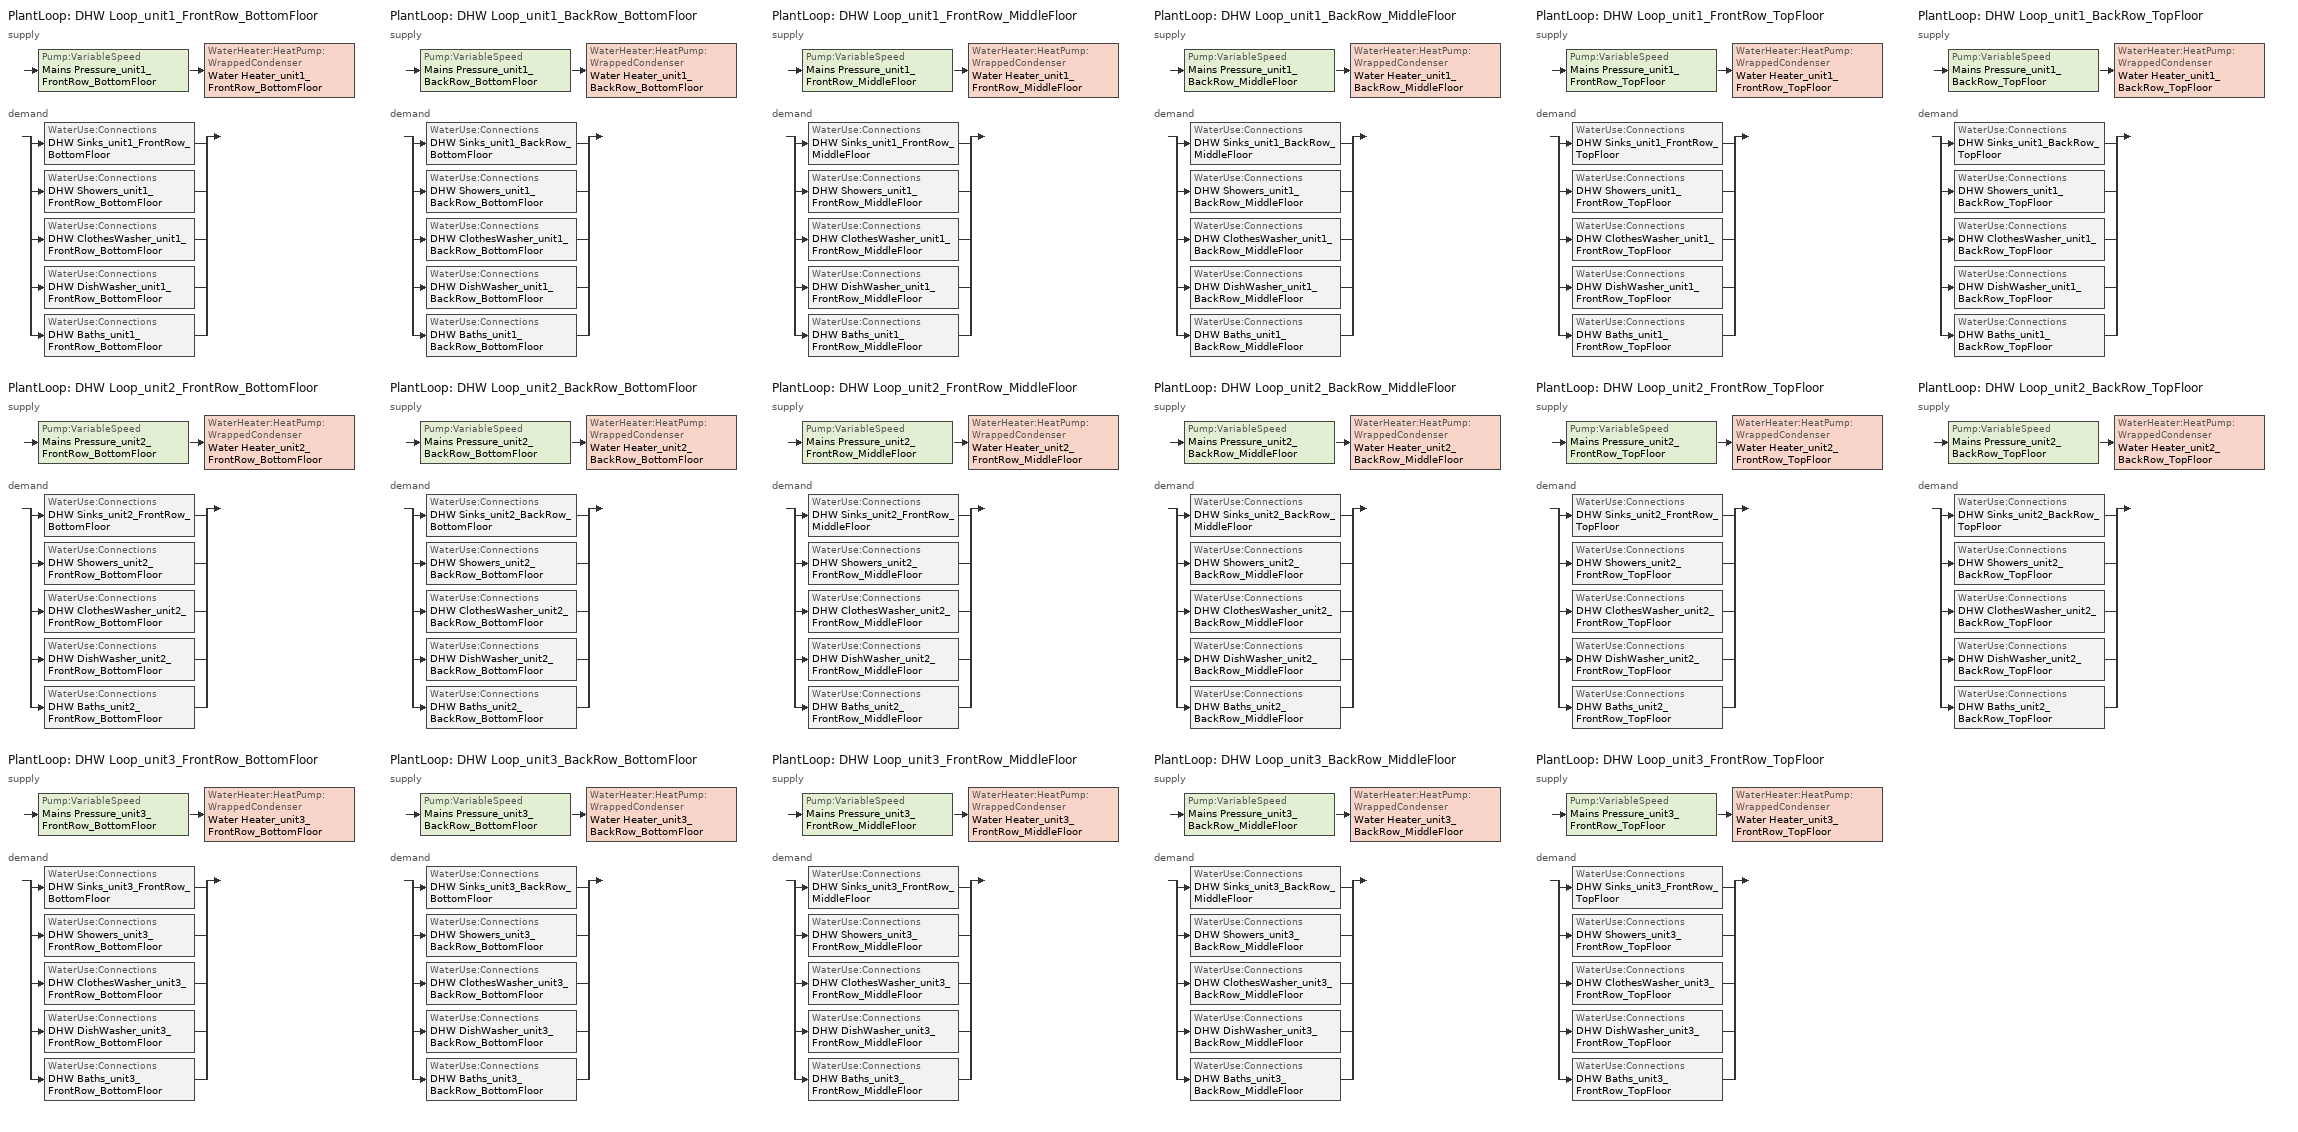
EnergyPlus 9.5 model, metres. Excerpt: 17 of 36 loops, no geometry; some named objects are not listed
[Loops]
PlantLoop 'DHW Loop_unit1_FrontRow_BottomFloor'
 supply: Pump:VariableSpeed 'Mains Pressure_unit1_FrontRow_BottomFloor' > WaterHeater:HeatPump:WrappedCondenser 'Water Heater_unit1_FrontRow_BottomFloor'
 demand: split
  | WaterUse:Connections 'DHW Sinks_unit1_FrontRow_BottomFloor'
  | WaterUse:Connections 'DHW Showers_unit1_FrontRow_BottomFloor'
  | WaterUse:Connections 'DHW ClothesWasher_unit1_FrontRow_BottomFloor'
  | WaterUse:Connections 'DHW DishWasher_unit1_FrontRow_BottomFloor'
  | WaterUse:Connections 'DHW Baths_unit1_FrontRow_BottomFloor'
PlantLoop 'DHW Loop_unit2_FrontRow_BottomFloor'
 supply: Pump:VariableSpeed 'Mains Pressure_unit2_FrontRow_BottomFloor' > WaterHeater:HeatPump:WrappedCondenser 'Water Heater_unit2_FrontRow_BottomFloor'
 demand: split
  | WaterUse:Connections 'DHW Sinks_unit2_FrontRow_BottomFloor'
  | WaterUse:Connections 'DHW Showers_unit2_FrontRow_BottomFloor'
  | WaterUse:Connections 'DHW ClothesWasher_unit2_FrontRow_BottomFloor'
  | WaterUse:Connections 'DHW DishWasher_unit2_FrontRow_BottomFloor'
  | WaterUse:Connections 'DHW Baths_unit2_FrontRow_BottomFloor'
PlantLoop 'DHW Loop_unit3_FrontRow_BottomFloor'
 supply: Pump:VariableSpeed 'Mains Pressure_unit3_FrontRow_BottomFloor' > WaterHeater:HeatPump:WrappedCondenser 'Water Heater_unit3_FrontRow_BottomFloor'
 demand: split
  | WaterUse:Connections 'DHW Sinks_unit3_FrontRow_BottomFloor'
  | WaterUse:Connections 'DHW Showers_unit3_FrontRow_BottomFloor'
  | WaterUse:Connections 'DHW ClothesWasher_unit3_FrontRow_BottomFloor'
  | WaterUse:Connections 'DHW DishWasher_unit3_FrontRow_BottomFloor'
  | WaterUse:Connections 'DHW Baths_unit3_FrontRow_BottomFloor'
PlantLoop 'DHW Loop_unit1_BackRow_BottomFloor'
 supply: Pump:VariableSpeed 'Mains Pressure_unit1_BackRow_BottomFloor' > WaterHeater:HeatPump:WrappedCondenser 'Water Heater_unit1_BackRow_BottomFloor'
 demand: split
  | WaterUse:Connections 'DHW Sinks_unit1_BackRow_BottomFloor'
  | WaterUse:Connections 'DHW Showers_unit1_BackRow_BottomFloor'
  | WaterUse:Connections 'DHW ClothesWasher_unit1_BackRow_BottomFloor'
  | WaterUse:Connections 'DHW DishWasher_unit1_BackRow_BottomFloor'
  | WaterUse:Connections 'DHW Baths_unit1_BackRow_BottomFloor'
PlantLoop 'DHW Loop_unit2_BackRow_BottomFloor'
 supply: Pump:VariableSpeed 'Mains Pressure_unit2_BackRow_BottomFloor' > WaterHeater:HeatPump:WrappedCondenser 'Water Heater_unit2_BackRow_BottomFloor'
 demand: split
  | WaterUse:Connections 'DHW Sinks_unit2_BackRow_BottomFloor'
  | WaterUse:Connections 'DHW Showers_unit2_BackRow_BottomFloor'
  | WaterUse:Connections 'DHW ClothesWasher_unit2_BackRow_BottomFloor'
  | WaterUse:Connections 'DHW DishWasher_unit2_BackRow_BottomFloor'
  | WaterUse:Connections 'DHW Baths_unit2_BackRow_BottomFloor'
PlantLoop 'DHW Loop_unit3_BackRow_BottomFloor'
 supply: Pump:VariableSpeed 'Mains Pressure_unit3_BackRow_BottomFloor' > WaterHeater:HeatPump:WrappedCondenser 'Water Heater_unit3_BackRow_BottomFloor'
 demand: split
  | WaterUse:Connections 'DHW Sinks_unit3_BackRow_BottomFloor'
  | WaterUse:Connections 'DHW Showers_unit3_BackRow_BottomFloor'
  | WaterUse:Connections 'DHW ClothesWasher_unit3_BackRow_BottomFloor'
  | WaterUse:Connections 'DHW DishWasher_unit3_BackRow_BottomFloor'
  | WaterUse:Connections 'DHW Baths_unit3_BackRow_BottomFloor'
PlantLoop 'DHW Loop_unit1_FrontRow_MiddleFloor'
 supply: Pump:VariableSpeed 'Mains Pressure_unit1_FrontRow_MiddleFloor' > WaterHeater:HeatPump:WrappedCondenser 'Water Heater_unit1_FrontRow_MiddleFloor'
 demand: split
  | WaterUse:Connections 'DHW Sinks_unit1_FrontRow_MiddleFloor'
  | WaterUse:Connections 'DHW Showers_unit1_FrontRow_MiddleFloor'
  | WaterUse:Connections 'DHW ClothesWasher_unit1_FrontRow_MiddleFloor'
  | WaterUse:Connections 'DHW DishWasher_unit1_FrontRow_MiddleFloor'
  | WaterUse:Connections 'DHW Baths_unit1_FrontRow_MiddleFloor'
PlantLoop 'DHW Loop_unit2_FrontRow_MiddleFloor'
 supply: Pump:VariableSpeed 'Mains Pressure_unit2_FrontRow_MiddleFloor' > WaterHeater:HeatPump:WrappedCondenser 'Water Heater_unit2_FrontRow_MiddleFloor'
 demand: split
  | WaterUse:Connections 'DHW Sinks_unit2_FrontRow_MiddleFloor'
  | WaterUse:Connections 'DHW Showers_unit2_FrontRow_MiddleFloor'
  | WaterUse:Connections 'DHW ClothesWasher_unit2_FrontRow_MiddleFloor'
  | WaterUse:Connections 'DHW DishWasher_unit2_FrontRow_MiddleFloor'
  | WaterUse:Connections 'DHW Baths_unit2_FrontRow_MiddleFloor'
PlantLoop 'DHW Loop_unit3_FrontRow_MiddleFloor'
 supply: Pump:VariableSpeed 'Mains Pressure_unit3_FrontRow_MiddleFloor' > WaterHeater:HeatPump:WrappedCondenser 'Water Heater_unit3_FrontRow_MiddleFloor'
 demand: split
  | WaterUse:Connections 'DHW Sinks_unit3_FrontRow_MiddleFloor'
  | WaterUse:Connections 'DHW Showers_unit3_FrontRow_MiddleFloor'
  | WaterUse:Connections 'DHW ClothesWasher_unit3_FrontRow_MiddleFloor'
  | WaterUse:Connections 'DHW DishWasher_unit3_FrontRow_MiddleFloor'
  | WaterUse:Connections 'DHW Baths_unit3_FrontRow_MiddleFloor'
PlantLoop 'DHW Loop_unit1_BackRow_MiddleFloor'
 supply: Pump:VariableSpeed 'Mains Pressure_unit1_BackRow_MiddleFloor' > WaterHeater:HeatPump:WrappedCondenser 'Water Heater_unit1_BackRow_MiddleFloor'
 demand: split
  | WaterUse:Connections 'DHW Sinks_unit1_BackRow_MiddleFloor'
  | WaterUse:Connections 'DHW Showers_unit1_BackRow_MiddleFloor'
  | WaterUse:Connections 'DHW ClothesWasher_unit1_BackRow_MiddleFloor'
  | WaterUse:Connections 'DHW DishWasher_unit1_BackRow_MiddleFloor'
  | WaterUse:Connections 'DHW Baths_unit1_BackRow_MiddleFloor'
PlantLoop 'DHW Loop_unit2_BackRow_MiddleFloor'
 supply: Pump:VariableSpeed 'Mains Pressure_unit2_BackRow_MiddleFloor' > WaterHeater:HeatPump:WrappedCondenser 'Water Heater_unit2_BackRow_MiddleFloor'
 demand: split
  | WaterUse:Connections 'DHW Sinks_unit2_BackRow_MiddleFloor'
  | WaterUse:Connections 'DHW Showers_unit2_BackRow_MiddleFloor'
  | WaterUse:Connections 'DHW ClothesWasher_unit2_BackRow_MiddleFloor'
  | WaterUse:Connections 'DHW DishWasher_unit2_BackRow_MiddleFloor'
  | WaterUse:Connections 'DHW Baths_unit2_BackRow_MiddleFloor'
PlantLoop 'DHW Loop_unit3_BackRow_MiddleFloor'
 supply: Pump:VariableSpeed 'Mains Pressure_unit3_BackRow_MiddleFloor' > WaterHeater:HeatPump:WrappedCondenser 'Water Heater_unit3_BackRow_MiddleFloor'
 demand: split
  | WaterUse:Connections 'DHW Sinks_unit3_BackRow_MiddleFloor'
  | WaterUse:Connections 'DHW Showers_unit3_BackRow_MiddleFloor'
  | WaterUse:Connections 'DHW ClothesWasher_unit3_BackRow_MiddleFloor'
  | WaterUse:Connections 'DHW DishWasher_unit3_BackRow_MiddleFloor'
  | WaterUse:Connections 'DHW Baths_unit3_BackRow_MiddleFloor'
PlantLoop 'DHW Loop_unit1_FrontRow_TopFloor'
 supply: Pump:VariableSpeed 'Mains Pressure_unit1_FrontRow_TopFloor' > WaterHeater:HeatPump:WrappedCondenser 'Water Heater_unit1_FrontRow_TopFloor'
 demand: split
  | WaterUse:Connections 'DHW Sinks_unit1_FrontRow_TopFloor'
  | WaterUse:Connections 'DHW Showers_unit1_FrontRow_TopFloor'
  | WaterUse:Connections 'DHW ClothesWasher_unit1_FrontRow_TopFloor'
  | WaterUse:Connections 'DHW DishWasher_unit1_FrontRow_TopFloor'
  | WaterUse:Connections 'DHW Baths_unit1_FrontRow_TopFloor'
PlantLoop 'DHW Loop_unit2_FrontRow_TopFloor'
 supply: Pump:VariableSpeed 'Mains Pressure_unit2_FrontRow_TopFloor' > WaterHeater:HeatPump:WrappedCondenser 'Water Heater_unit2_FrontRow_TopFloor'
 demand: split
  | WaterUse:Connections 'DHW Sinks_unit2_FrontRow_TopFloor'
  | WaterUse:Connections 'DHW Showers_unit2_FrontRow_TopFloor'
  | WaterUse:Connections 'DHW ClothesWasher_unit2_FrontRow_TopFloor'
  | WaterUse:Connections 'DHW DishWasher_unit2_FrontRow_TopFloor'
  | WaterUse:Connections 'DHW Baths_unit2_FrontRow_TopFloor'
PlantLoop 'DHW Loop_unit3_FrontRow_TopFloor'
 supply: Pump:VariableSpeed 'Mains Pressure_unit3_FrontRow_TopFloor' > WaterHeater:HeatPump:WrappedCondenser 'Water Heater_unit3_FrontRow_TopFloor'
 demand: split
  | WaterUse:Connections 'DHW Sinks_unit3_FrontRow_TopFloor'
  | WaterUse:Connections 'DHW Showers_unit3_FrontRow_TopFloor'
  | WaterUse:Connections 'DHW ClothesWasher_unit3_FrontRow_TopFloor'
  | WaterUse:Connections 'DHW DishWasher_unit3_FrontRow_TopFloor'
  | WaterUse:Connections 'DHW Baths_unit3_FrontRow_TopFloor'
PlantLoop 'DHW Loop_unit1_BackRow_TopFloor'
 supply: Pump:VariableSpeed 'Mains Pressure_unit1_BackRow_TopFloor' > WaterHeater:HeatPump:WrappedCondenser 'Water Heater_unit1_BackRow_TopFloor'
 demand: split
  | WaterUse:Connections 'DHW Sinks_unit1_BackRow_TopFloor'
  | WaterUse:Connections 'DHW Showers_unit1_BackRow_TopFloor'
  | WaterUse:Connections 'DHW ClothesWasher_unit1_BackRow_TopFloor'
  | WaterUse:Connections 'DHW DishWasher_unit1_BackRow_TopFloor'
  | WaterUse:Connections 'DHW Baths_unit1_BackRow_TopFloor'
PlantLoop 'DHW Loop_unit2_BackRow_TopFloor'
 supply: Pump:VariableSpeed 'Mains Pressure_unit2_BackRow_TopFloor' > WaterHeater:HeatPump:WrappedCondenser 'Water Heater_unit2_BackRow_TopFloor'
 demand: split
  | WaterUse:Connections 'DHW Sinks_unit2_BackRow_TopFloor'
  | WaterUse:Connections 'DHW Showers_unit2_BackRow_TopFloor'
  | WaterUse:Connections 'DHW ClothesWasher_unit2_BackRow_TopFloor'
  | WaterUse:Connections 'DHW DishWasher_unit2_BackRow_TopFloor'
  | WaterUse:Connections 'DHW Baths_unit2_BackRow_TopFloor'
[Sizing:Plant] Loop Type=Heating; Design Loop Exit Temperature {C}=48.8889; Loop Design Temperature Difference {deltaC}=5.55556
DHW Loop_unit1_FrontRow_BottomFloor; DHW Loop_unit2_FrontRow_BottomFloor; DHW Loop_unit3_FrontRow_BottomFloor; DHW Loop_unit1_BackRow_BottomFloor; DHW Loop_unit2_BackRow_BottomFloor; DHW Loop_unit3_BackRow_BottomFloor; DHW Loop_unit1_FrontRow_MiddleFloor; DHW Loop_unit2_FrontRow_MiddleFloor; DHW Loop_unit3_FrontRow_MiddleFloor; DHW Loop_unit1_BackRow_MiddleFloor; DHW Loop_unit2_BackRow_MiddleFloor; DHW Loop_unit3_BackRow_MiddleFloor; DHW Loop_unit1_FrontRow_TopFloor; DHW Loop_unit2_FrontRow_TopFloor; DHW Loop_unit3_FrontRow_TopFloor; DHW Loop_unit1_BackRow_TopFloor; DHW Loop_unit2_BackRow_TopFloor
[Fan:OnOff] Availability Schedule=always_avail; Fan Total Efficiency=0.7; Pressure Rise {Pa}=100; Maximum Flow Rate {m3/s}=autosize; Motor Efficiency=0.9; Motor In Airstream Fraction=1
Heat Pump Water Heater Fan_unit1_FrontRow_BottomFloor; Heat Pump Water Heater Fan_unit2_FrontRow_BottomFloor; Heat Pump Water Heater Fan_unit3_FrontRow_BottomFloor; Heat Pump Water Heater Fan_unit1_BackRow_BottomFloor; Heat Pump Water Heater Fan_unit2_BackRow_BottomFloor; Heat Pump Water Heater Fan_unit3_BackRow_BottomFloor; Heat Pump Water Heater Fan_unit1_FrontRow_MiddleFloor; Heat Pump Water Heater Fan_unit2_FrontRow_MiddleFloor; Heat Pump Water Heater Fan_unit3_FrontRow_MiddleFloor; Heat Pump Water Heater Fan_unit1_BackRow_MiddleFloor; Heat Pump Water Heater Fan_unit2_BackRow_MiddleFloor; Heat Pump Water Heater Fan_unit3_BackRow_MiddleFloor; Heat Pump Water Heater Fan_unit1_FrontRow_TopFloor; Heat Pump Water Heater Fan_unit2_FrontRow_TopFloor; Heat Pump Water Heater Fan_unit3_FrontRow_TopFloor; Heat Pump Water Heater Fan_unit1_BackRow_TopFloor; Heat Pump Water Heater Fan_unit2_BackRow_TopFloor
[Coil:WaterHeating:AirToWaterHeatPump:Wrapped] Rated Heating Capacity {W}=1500; Rated COP {W/W}=3; Rated Sensible Heat Ratio=0.981; Rated Evaporator Inlet Air Dry-Bulb Temperature {C}=19.7; Rated Evaporator Inlet Air Wet-Bulb Temperature {C}=13.5; Rated Condenser Water Temperature {C}=48.89; Rated Evaporator Air Flow Rate {m3/s}=0.189; Evaporator Fan Power Included in Rated COP=yes; Maximum Ambient Temperature for Crankcase Heater Operation {C}=10; Evaporator Air Temperature Type for Curve Objects=WetBulbTemperature; Heating Capacity Function of Temperature Curve=HPWH-Htg-Cap-fT; Heating COP Function of Temperature Curve=HPWH-Htg-COP-fT; Part Load Fraction Correlation Curve=HPWH-COP-fPLR
Heat Pump Water Heater Evaporator_unit1_FrontRow_BottomFloor; Heat Pump Water Heater Evaporator_unit2_FrontRow_BottomFloor; Heat Pump Water Heater Evaporator_unit3_FrontRow_BottomFloor; Heat Pump Water Heater Evaporator_unit1_BackRow_BottomFloor; Heat Pump Water Heater Evaporator_unit2_BackRow_BottomFloor; Heat Pump Water Heater Evaporator_unit3_BackRow_BottomFloor; Heat Pump Water Heater Evaporator_unit1_FrontRow_MiddleFloor; Heat Pump Water Heater Evaporator_unit2_FrontRow_MiddleFloor; Heat Pump Water Heater Evaporator_unit3_FrontRow_MiddleFloor; Heat Pump Water Heater Evaporator_unit1_BackRow_MiddleFloor; Heat Pump Water Heater Evaporator_unit2_BackRow_MiddleFloor; Heat Pump Water Heater Evaporator_unit3_BackRow_MiddleFloor; Heat Pump Water Heater Evaporator_unit1_FrontRow_TopFloor; Heat Pump Water Heater Evaporator_unit2_FrontRow_TopFloor; Heat Pump Water Heater Evaporator_unit3_FrontRow_TopFloor; Heat Pump Water Heater Evaporator_unit1_BackRow_TopFloor; Heat Pump Water Heater Evaporator_unit2_BackRow_TopFloor
[Pump:VariableSpeed] Design Maximum Flow Rate {m3/s}=autosize; Design Pump Head {Pa}=1; Design Power Consumption {W}=0; Motor Efficiency=1; Fraction of Motor Inefficiencies to Fluid Stream=0; Coefficient 1 of the Part Load Performance Curve=0; Coefficient 2 of the Part Load Performance Curve=1; Coefficient 3 of the Part Load Performance Curve=0; Coefficient 4 of the Part Load Performance Curve=0; Design Minimum Flow Rate {m3/s}=0; Pump Control Type=Intermittent
Mains Pressure_unit1_FrontRow_BottomFloor; Mains Pressure_unit2_FrontRow_BottomFloor; Mains Pressure_unit3_FrontRow_BottomFloor; Mains Pressure_unit1_BackRow_BottomFloor; Mains Pressure_unit2_BackRow_BottomFloor; Mains Pressure_unit3_BackRow_BottomFloor; Mains Pressure_unit1_FrontRow_MiddleFloor; Mains Pressure_unit2_FrontRow_MiddleFloor; Mains Pressure_unit3_FrontRow_MiddleFloor; Mains Pressure_unit1_BackRow_MiddleFloor; Mains Pressure_unit2_BackRow_MiddleFloor; Mains Pressure_unit3_BackRow_MiddleFloor; Mains Pressure_unit1_FrontRow_TopFloor; Mains Pressure_unit2_FrontRow_TopFloor; Mains Pressure_unit3_FrontRow_TopFloor; Mains Pressure_unit1_BackRow_TopFloor; Mains Pressure_unit2_BackRow_TopFloor
[WaterHeater:Stratified] Tank Volume {m3}=0.196841; Tank Height {m}=1.594; Tank Shape=VerticalCylinder; Maximum Temperature Limit {C}=51; Heater Priority Control=MasterSlave; Heater 1 Setpoint Temperature Schedule=dhw_setpt_hpwh; Heater 1 Deadband Temperature Difference {deltaC}=2; Heater 1 Capacity {W}=autosize; Heater 1 Height {m}=1.129; Heater 2 Setpoint Temperature Schedule=dhw_setpt_hpwh; Heater 2 Deadband Temperature Difference {deltaC}=2; Heater 2 Capacity {W}=0; Heater 2 Height {m}=0.266; Heater Fuel Type=electricity; Heater Thermal Efficiency=1; Off Cycle Parasitic Fuel Consumption Rate {W}=8.3; Off Cycle Parasitic Fuel Type=Electricity; Off Cycle Parasitic Heat Fraction to Tank=0; Off Cycle Parasitic Height {m}=1; On Cycle Parasitic Fuel Consumption Rate {W}=8.3; On Cycle Parasitic Fuel Type=Electricity; On Cycle Parasitic Heat Fraction to Tank=0; On Cycle Parasitic Height {m}=1; Ambient Temperature Indicator=Zone; Uniform Skin Loss Coefficient per Unit Area to Ambient Temperature {W/m2-K}=0.730336; Skin Loss Fraction to Zone=1; Off Cycle Flue Loss Fraction to Zone=1; Use Side Effectiveness=1; Use Side Inlet Height {m}=0; Use Side Outlet Height {m}=autocalculate; Source Side Effectiveness=1; Source Side Inlet Height {m}=0.7; Source Side Outlet Height {m}=0; Inlet Mode=Fixed; Use Side Design Flow Rate {m3/s}=autosize; Source Side Design Flow Rate {m3/s}=autosize; Indirect Water Heating Recovery Time {hr}=1.5; Number of Nodes=1
Name | Ambient Temperature Zone
Water Heater_Tank_unit1_FrontRow_BottomFloor | living_unit1_FrontRow_BottomFloor
Water Heater_Tank_unit2_FrontRow_BottomFloor | living_unit2_FrontRow_BottomFloor
Water Heater_Tank_unit3_FrontRow_BottomFloor | living_unit3_FrontRow_BottomFloor
Water Heater_Tank_unit1_BackRow_BottomFloor | living_unit1_BackRow_BottomFloor
Water Heater_Tank_unit2_BackRow_BottomFloor | living_unit2_BackRow_BottomFloor
Water Heater_Tank_unit3_BackRow_BottomFloor | living_unit3_BackRow_BottomFloor
Water Heater_Tank_unit1_FrontRow_MiddleFloor | living_unit1_FrontRow_MiddleFloor
Water Heater_Tank_unit2_FrontRow_MiddleFloor | living_unit2_FrontRow_MiddleFloor
Water Heater_Tank_unit3_FrontRow_MiddleFloor | living_unit3_FrontRow_MiddleFloor
Water Heater_Tank_unit1_BackRow_MiddleFloor | living_unit1_BackRow_MiddleFloor
Water Heater_Tank_unit2_BackRow_MiddleFloor | living_unit2_BackRow_MiddleFloor
Water Heater_Tank_unit3_BackRow_MiddleFloor | living_unit3_BackRow_MiddleFloor
Water Heater_Tank_unit1_FrontRow_TopFloor | living_unit1_FrontRow_TopFloor
Water Heater_Tank_unit2_FrontRow_TopFloor | living_unit2_FrontRow_TopFloor
Water Heater_Tank_unit3_FrontRow_TopFloor | living_unit3_FrontRow_TopFloor
Water Heater_Tank_unit1_BackRow_TopFloor | living_unit1_BackRow_TopFloor
Water Heater_Tank_unit2_BackRow_TopFloor | living_unit2_BackRow_TopFloor
[WaterHeater:Sizing] Design Mode=ResidentialHUD-FHAMinimum; Number of Bedrooms=2; Number of Bathrooms=2
Water Heater_Tank_unit1_FrontRow_BottomFloor; Water Heater_Tank_unit2_FrontRow_BottomFloor; Water Heater_Tank_unit3_FrontRow_BottomFloor; Water Heater_Tank_unit1_BackRow_BottomFloor; Water Heater_Tank_unit2_BackRow_BottomFloor; Water Heater_Tank_unit3_BackRow_BottomFloor; Water Heater_Tank_unit1_FrontRow_MiddleFloor; Water Heater_Tank_unit2_FrontRow_MiddleFloor; Water Heater_Tank_unit3_FrontRow_MiddleFloor; Water Heater_Tank_unit1_BackRow_MiddleFloor; Water Heater_Tank_unit2_BackRow_MiddleFloor; Water Heater_Tank_unit3_BackRow_MiddleFloor; Water Heater_Tank_unit1_FrontRow_TopFloor; Water Heater_Tank_unit2_FrontRow_TopFloor; Water Heater_Tank_unit3_FrontRow_TopFloor; Water Heater_Tank_unit1_BackRow_TopFloor; Water Heater_Tank_unit2_BackRow_TopFloor
[WaterHeater:HeatPump:WrappedCondenser] Availability Schedule=always_avail; Compressor Setpoint Temperature Schedule=Compressor Setpoint; Dead Band Temperature Difference {deltaC}=5; Condenser Bottom Location {m}=0.0664167; Condenser Top Location {m}=0.863417; Evaporator Air Flow Rate {m3/s}=autocalculate; Inlet Air Configuration=ZoneAirOnly; Minimum Inlet Air Temperature for Compressor Operation {C}=10; Maximum Inlet Air Temperature for Compressor Operation {C}=48.89; Compressor Location=Zone; Fan Placement=DrawThrough; On Cycle Parasitic Electric Load {W}=0; Off Cycle Parasitic Electric Load {W}=0; Tank Element Control Logic=MutuallyExclusive; Control Sensor 1 Height In Stratified Tank {m}=1.262; Control Sensor 1 Weight=0.75; Control Sensor 2 Height In Stratified Tank {m}=0.464
Name | Inlet Air Zone | Tank | DX Coil | Fan
Water Heater_unit1_FrontRow_BottomFloor | living_unit1_FrontRow_BottomFloor | Water Heater_Tank_unit1_FrontRow_BottomFloor | Heat Pump Water Heater Evaporator_unit1_FrontRow_BottomFloor | Heat Pump Water Heater Fan_unit1_FrontRow_BottomFloor
Water Heater_unit2_FrontRow_BottomFloor | living_unit2_FrontRow_BottomFloor | Water Heater_Tank_unit2_FrontRow_BottomFloor | Heat Pump Water Heater Evaporator_unit2_FrontRow_BottomFloor | Heat Pump Water Heater Fan_unit2_FrontRow_BottomFloor
Water Heater_unit3_FrontRow_BottomFloor | living_unit3_FrontRow_BottomFloor | Water Heater_Tank_unit3_FrontRow_BottomFloor | Heat Pump Water Heater Evaporator_unit3_FrontRow_BottomFloor | Heat Pump Water Heater Fan_unit3_FrontRow_BottomFloor
Water Heater_unit1_BackRow_BottomFloor | living_unit1_BackRow_BottomFloor | Water Heater_Tank_unit1_BackRow_BottomFloor | Heat Pump Water Heater Evaporator_unit1_BackRow_BottomFloor | Heat Pump Water Heater Fan_unit1_BackRow_BottomFloor
Water Heater_unit2_BackRow_BottomFloor | living_unit2_BackRow_BottomFloor | Water Heater_Tank_unit2_BackRow_BottomFloor | Heat Pump Water Heater Evaporator_unit2_BackRow_BottomFloor | Heat Pump Water Heater Fan_unit2_BackRow_BottomFloor
Water Heater_unit3_BackRow_BottomFloor | living_unit3_BackRow_BottomFloor | Water Heater_Tank_unit3_BackRow_BottomFloor | Heat Pump Water Heater Evaporator_unit3_BackRow_BottomFloor | Heat Pump Water Heater Fan_unit3_BackRow_BottomFloor
Water Heater_unit1_FrontRow_MiddleFloor | living_unit1_FrontRow_MiddleFloor | Water Heater_Tank_unit1_FrontRow_MiddleFloor | Heat Pump Water Heater Evaporator_unit1_FrontRow_MiddleFloor | Heat Pump Water Heater Fan_unit1_FrontRow_MiddleFloor
Water Heater_unit2_FrontRow_MiddleFloor | living_unit2_FrontRow_MiddleFloor | Water Heater_Tank_unit2_FrontRow_MiddleFloor | Heat Pump Water Heater Evaporator_unit2_FrontRow_MiddleFloor | Heat Pump Water Heater Fan_unit2_FrontRow_MiddleFloor
Water Heater_unit3_FrontRow_MiddleFloor | living_unit3_FrontRow_MiddleFloor | Water Heater_Tank_unit3_FrontRow_MiddleFloor | Heat Pump Water Heater Evaporator_unit3_FrontRow_MiddleFloor | Heat Pump Water Heater Fan_unit3_FrontRow_MiddleFloor
Water Heater_unit1_BackRow_MiddleFloor | living_unit1_BackRow_MiddleFloor | Water Heater_Tank_unit1_BackRow_MiddleFloor | Heat Pump Water Heater Evaporator_unit1_BackRow_MiddleFloor | Heat Pump Water Heater Fan_unit1_BackRow_MiddleFloor
Water Heater_unit2_BackRow_MiddleFloor | living_unit2_BackRow_MiddleFloor | Water Heater_Tank_unit2_BackRow_MiddleFloor | Heat Pump Water Heater Evaporator_unit2_BackRow_MiddleFloor | Heat Pump Water Heater Fan_unit2_BackRow_MiddleFloor
Water Heater_unit3_BackRow_MiddleFloor | living_unit3_BackRow_MiddleFloor | Water Heater_Tank_unit3_BackRow_MiddleFloor | Heat Pump Water Heater Evaporator_unit3_BackRow_MiddleFloor | Heat Pump Water Heater Fan_unit3_BackRow_MiddleFloor
Water Heater_unit1_FrontRow_TopFloor | living_unit1_FrontRow_TopFloor | Water Heater_Tank_unit1_FrontRow_TopFloor | Heat Pump Water Heater Evaporator_unit1_FrontRow_TopFloor | Heat Pump Water Heater Fan_unit1_FrontRow_TopFloor
Water Heater_unit2_FrontRow_TopFloor | living_unit2_FrontRow_TopFloor | Water Heater_Tank_unit2_FrontRow_TopFloor | Heat Pump Water Heater Evaporator_unit2_FrontRow_TopFloor | Heat Pump Water Heater Fan_unit2_FrontRow_TopFloor
Water Heater_unit3_FrontRow_TopFloor | living_unit3_FrontRow_TopFloor | Water Heater_Tank_unit3_FrontRow_TopFloor | Heat Pump Water Heater Evaporator_unit3_FrontRow_TopFloor | Heat Pump Water Heater Fan_unit3_FrontRow_TopFloor
Water Heater_unit1_BackRow_TopFloor | living_unit1_BackRow_TopFloor | Water Heater_Tank_unit1_BackRow_TopFloor | Heat Pump Water Heater Evaporator_unit1_BackRow_TopFloor | Heat Pump Water Heater Fan_unit1_BackRow_TopFloor
Water Heater_unit2_BackRow_TopFloor | living_unit2_BackRow_TopFloor | Water Heater_Tank_unit2_BackRow_TopFloor | Heat Pump Water Heater Evaporator_unit2_BackRow_TopFloor | Heat Pump Water Heater Fan_unit2_BackRow_TopFloor
[PlantLoop] Fluid Type=Water; Maximum Loop Temperature {C}=100; Minimum Loop Temperature {C}=0; Maximum Loop Flow Rate {m3/s}=autosize; Minimum Loop Flow Rate {m3/s}=0; Plant Loop Volume {m3}=autocalculate; Load Distribution Scheme=Optimal
Name | Plant Equipment Operation Scheme
DHW Loop_unit1_FrontRow_BottomFloor | DHW Loop Operation_unit1_FrontRow_BottomFloor
DHW Loop_unit2_FrontRow_BottomFloor | DHW Loop Operation_unit2_FrontRow_BottomFloor
DHW Loop_unit3_FrontRow_BottomFloor | DHW Loop Operation_unit3_FrontRow_BottomFloor
DHW Loop_unit1_BackRow_BottomFloor | DHW Loop Operation_unit1_BackRow_BottomFloor
DHW Loop_unit2_BackRow_BottomFloor | DHW Loop Operation_unit2_BackRow_BottomFloor
DHW Loop_unit3_BackRow_BottomFloor | DHW Loop Operation_unit3_BackRow_BottomFloor
DHW Loop_unit1_FrontRow_MiddleFloor | DHW Loop Operation_unit1_FrontRow_MiddleFloor
DHW Loop_unit2_FrontRow_MiddleFloor | DHW Loop Operation_unit2_FrontRow_MiddleFloor
DHW Loop_unit3_FrontRow_MiddleFloor | DHW Loop Operation_unit3_FrontRow_MiddleFloor
DHW Loop_unit1_BackRow_MiddleFloor | DHW Loop Operation_unit1_BackRow_MiddleFloor
DHW Loop_unit2_BackRow_MiddleFloor | DHW Loop Operation_unit2_BackRow_MiddleFloor
DHW Loop_unit3_BackRow_MiddleFloor | DHW Loop Operation_unit3_BackRow_MiddleFloor
DHW Loop_unit1_FrontRow_TopFloor | DHW Loop Operation_unit1_FrontRow_TopFloor
DHW Loop_unit2_FrontRow_TopFloor | DHW Loop Operation_unit2_FrontRow_TopFloor
DHW Loop_unit3_FrontRow_TopFloor | DHW Loop Operation_unit3_FrontRow_TopFloor
DHW Loop_unit1_BackRow_TopFloor | DHW Loop Operation_unit1_BackRow_TopFloor
DHW Loop_unit2_BackRow_TopFloor | DHW Loop Operation_unit2_BackRow_TopFloor
[PlantEquipmentList]
DHW Plant Equipment_unit1_FrontRow_BottomFloor: Water Heater_unit1_FrontRow_BottomFloor
DHW Plant Equipment_unit2_FrontRow_BottomFloor: Water Heater_unit2_FrontRow_BottomFloor
DHW Plant Equipment_unit3_FrontRow_BottomFloor: Water Heater_unit3_FrontRow_BottomFloor
DHW Plant Equipment_unit1_BackRow_BottomFloor: Water Heater_unit1_BackRow_BottomFloor
DHW Plant Equipment_unit2_BackRow_BottomFloor: Water Heater_unit2_BackRow_BottomFloor
DHW Plant Equipment_unit3_BackRow_BottomFloor: Water Heater_unit3_BackRow_BottomFloor
DHW Plant Equipment_unit1_FrontRow_MiddleFloor: Water Heater_unit1_FrontRow_MiddleFloor
DHW Plant Equipment_unit2_FrontRow_MiddleFloor: Water Heater_unit2_FrontRow_MiddleFloor
DHW Plant Equipment_unit3_FrontRow_MiddleFloor: Water Heater_unit3_FrontRow_MiddleFloor
DHW Plant Equipment_unit1_BackRow_MiddleFloor: Water Heater_unit1_BackRow_MiddleFloor
DHW Plant Equipment_unit2_BackRow_MiddleFloor: Water Heater_unit2_BackRow_MiddleFloor
DHW Plant Equipment_unit3_BackRow_MiddleFloor: Water Heater_unit3_BackRow_MiddleFloor
DHW Plant Equipment_unit1_FrontRow_TopFloor: Water Heater_unit1_FrontRow_TopFloor
DHW Plant Equipment_unit2_FrontRow_TopFloor: Water Heater_unit2_FrontRow_TopFloor
DHW Plant Equipment_unit3_FrontRow_TopFloor: Water Heater_unit3_FrontRow_TopFloor
DHW Plant Equipment_unit1_BackRow_TopFloor: Water Heater_unit1_BackRow_TopFloor
DHW Plant Equipment_unit2_BackRow_TopFloor: Water Heater_unit2_BackRow_TopFloor
[PlantEquipmentOperation:HeatingLoad] Load Range 1 Lower Limit {W}=0; Load Range 1 Upper Limit {W}=1e+15
Name | Range 1 Equipment List
DHW Control Scheme_unit1_FrontRow_BottomFloor | DHW Plant Equipment_unit1_FrontRow_BottomFloor
DHW Control Scheme_unit2_FrontRow_BottomFloor | DHW Plant Equipment_unit2_FrontRow_BottomFloor
DHW Control Scheme_unit3_FrontRow_BottomFloor | DHW Plant Equipment_unit3_FrontRow_BottomFloor
DHW Control Scheme_unit1_BackRow_BottomFloor | DHW Plant Equipment_unit1_BackRow_BottomFloor
DHW Control Scheme_unit2_BackRow_BottomFloor | DHW Plant Equipment_unit2_BackRow_BottomFloor
DHW Control Scheme_unit3_BackRow_BottomFloor | DHW Plant Equipment_unit3_BackRow_BottomFloor
DHW Control Scheme_unit1_FrontRow_MiddleFloor | DHW Plant Equipment_unit1_FrontRow_MiddleFloor
DHW Control Scheme_unit2_FrontRow_MiddleFloor | DHW Plant Equipment_unit2_FrontRow_MiddleFloor
DHW Control Scheme_unit3_FrontRow_MiddleFloor | DHW Plant Equipment_unit3_FrontRow_MiddleFloor
DHW Control Scheme_unit1_BackRow_MiddleFloor | DHW Plant Equipment_unit1_BackRow_MiddleFloor
DHW Control Scheme_unit2_BackRow_MiddleFloor | DHW Plant Equipment_unit2_BackRow_MiddleFloor
DHW Control Scheme_unit3_BackRow_MiddleFloor | DHW Plant Equipment_unit3_BackRow_MiddleFloor
DHW Control Scheme_unit1_FrontRow_TopFloor | DHW Plant Equipment_unit1_FrontRow_TopFloor
DHW Control Scheme_unit2_FrontRow_TopFloor | DHW Plant Equipment_unit2_FrontRow_TopFloor
DHW Control Scheme_unit3_FrontRow_TopFloor | DHW Plant Equipment_unit3_FrontRow_TopFloor
DHW Control Scheme_unit1_BackRow_TopFloor | DHW Plant Equipment_unit1_BackRow_TopFloor
DHW Control Scheme_unit2_BackRow_TopFloor | DHW Plant Equipment_unit2_BackRow_TopFloor
[PlantEquipmentOperationSchemes] Control Scheme 1 Schedule=always_avail
Name | Control Scheme 1
DHW Loop Operation_unit1_FrontRow_BottomFloor | DHW Control Scheme_unit1_FrontRow_BottomFloor
DHW Loop Operation_unit2_FrontRow_BottomFloor | DHW Control Scheme_unit2_FrontRow_BottomFloor
DHW Loop Operation_unit3_FrontRow_BottomFloor | DHW Control Scheme_unit3_FrontRow_BottomFloor
DHW Loop Operation_unit1_BackRow_BottomFloor | DHW Control Scheme_unit1_BackRow_BottomFloor
DHW Loop Operation_unit2_BackRow_BottomFloor | DHW Control Scheme_unit2_BackRow_BottomFloor
DHW Loop Operation_unit3_BackRow_BottomFloor | DHW Control Scheme_unit3_BackRow_BottomFloor
DHW Loop Operation_unit1_FrontRow_MiddleFloor | DHW Control Scheme_unit1_FrontRow_MiddleFloor
DHW Loop Operation_unit2_FrontRow_MiddleFloor | DHW Control Scheme_unit2_FrontRow_MiddleFloor
DHW Loop Operation_unit3_FrontRow_MiddleFloor | DHW Control Scheme_unit3_FrontRow_MiddleFloor
DHW Loop Operation_unit1_BackRow_MiddleFloor | DHW Control Scheme_unit1_BackRow_MiddleFloor
DHW Loop Operation_unit2_BackRow_MiddleFloor | DHW Control Scheme_unit2_BackRow_MiddleFloor
DHW Loop Operation_unit3_BackRow_MiddleFloor | DHW Control Scheme_unit3_BackRow_MiddleFloor
DHW Loop Operation_unit1_FrontRow_TopFloor | DHW Control Scheme_unit1_FrontRow_TopFloor
DHW Loop Operation_unit2_FrontRow_TopFloor | DHW Control Scheme_unit2_FrontRow_TopFloor
DHW Loop Operation_unit3_FrontRow_TopFloor | DHW Control Scheme_unit3_FrontRow_TopFloor
DHW Loop Operation_unit1_BackRow_TopFloor | DHW Control Scheme_unit1_BackRow_TopFloor
DHW Loop Operation_unit2_BackRow_TopFloor | DHW Control Scheme_unit2_BackRow_TopFloor
[SetpointManager:Scheduled] Control Variable=Temperature; Schedule=DHWSupplySetpoint
Name | Setpoint Node or NodeList
DHW Loop Setpoint Manager_unit1_FrontRow_BottomFloor | DHW Supply Outlet Node_unit1_FrontRow_BottomFloor
DHW Loop Setpoint Manager_unit2_FrontRow_BottomFloor | DHW Supply Outlet Node_unit2_FrontRow_BottomFloor
DHW Loop Setpoint Manager_unit3_FrontRow_BottomFloor | DHW Supply Outlet Node_unit3_FrontRow_BottomFloor
DHW Loop Setpoint Manager_unit1_BackRow_BottomFloor | DHW Supply Outlet Node_unit1_BackRow_BottomFloor
DHW Loop Setpoint Manager_unit2_BackRow_BottomFloor | DHW Supply Outlet Node_unit2_BackRow_BottomFloor
DHW Loop Setpoint Manager_unit3_BackRow_BottomFloor | DHW Supply Outlet Node_unit3_BackRow_BottomFloor
DHW Loop Setpoint Manager_unit1_FrontRow_MiddleFloor | DHW Supply Outlet Node_unit1_FrontRow_MiddleFloor
DHW Loop Setpoint Manager_unit2_FrontRow_MiddleFloor | DHW Supply Outlet Node_unit2_FrontRow_MiddleFloor
DHW Loop Setpoint Manager_unit3_FrontRow_MiddleFloor | DHW Supply Outlet Node_unit3_FrontRow_MiddleFloor
DHW Loop Setpoint Manager_unit1_BackRow_MiddleFloor | DHW Supply Outlet Node_unit1_BackRow_MiddleFloor
DHW Loop Setpoint Manager_unit2_BackRow_MiddleFloor | DHW Supply Outlet Node_unit2_BackRow_MiddleFloor
DHW Loop Setpoint Manager_unit3_BackRow_MiddleFloor | DHW Supply Outlet Node_unit3_BackRow_MiddleFloor
DHW Loop Setpoint Manager_unit1_FrontRow_TopFloor | DHW Supply Outlet Node_unit1_FrontRow_TopFloor
DHW Loop Setpoint Manager_unit2_FrontRow_TopFloor | DHW Supply Outlet Node_unit2_FrontRow_TopFloor
DHW Loop Setpoint Manager_unit3_FrontRow_TopFloor | DHW Supply Outlet Node_unit3_FrontRow_TopFloor
DHW Loop Setpoint Manager_unit1_BackRow_TopFloor | DHW Supply Outlet Node_unit1_BackRow_TopFloor
DHW Loop Setpoint Manager_unit2_BackRow_TopFloor | DHW Supply Outlet Node_unit2_BackRow_TopFloor
[WaterUse:Equipment]
Name | Peak Flow Rate {m3/s} | Flow Rate Fraction Schedule | Target Temperature Schedule
Clothes Washer_unit1_FrontRow_BottomFloor; Clothes Washer_unit2_FrontRow_BottomFloor; Clothes Washer_unit3_FrontRow_BottomFloor; Clothes Washer_unit1_BackRow_BottomFloor; Clothes Washer_unit2_BackRow_BottomFloor; Clothes Washer_unit3_BackRow_BottomFloor; Clothes Washer_unit1_FrontRow_MiddleFloor; Clothes Washer_unit2_FrontRow_MiddleFloor; Clothes Washer_unit3_FrontRow_MiddleFloor; Clothes Washer_unit1_BackRow_MiddleFloor; Clothes Washer_unit2_BackRow_MiddleFloor; Clothes Washer_unit3_BackRow_MiddleFloor; Clothes Washer_unit1_FrontRow_TopFloor; Clothes Washer_unit2_FrontRow_TopFloor; Clothes Washer_unit3_FrontRow_TopFloor; Clothes Washer_unit1_BackRow_TopFloor; Clothes Washer_unit2_BackRow_TopFloor | 1.08128e-06 | ClothesWasher | CWWaterTempSchedule
Dishwasher_unit1_FrontRow_BottomFloor; Dishwasher_unit2_FrontRow_BottomFloor; Dishwasher_unit3_FrontRow_BottomFloor; Dishwasher_unit1_BackRow_BottomFloor; Dishwasher_unit2_BackRow_BottomFloor; Dishwasher_unit3_BackRow_BottomFloor; Dishwasher_unit1_FrontRow_MiddleFloor; Dishwasher_unit2_FrontRow_MiddleFloor; Dishwasher_unit3_FrontRow_MiddleFloor; Dishwasher_unit1_BackRow_MiddleFloor; Dishwasher_unit2_BackRow_MiddleFloor; Dishwasher_unit3_BackRow_MiddleFloor; Dishwasher_unit1_FrontRow_TopFloor; Dishwasher_unit2_FrontRow_TopFloor; Dishwasher_unit3_FrontRow_TopFloor; Dishwasher_unit1_BackRow_TopFloor; Dishwasher_unit2_BackRow_TopFloor | 4.24457e-07 | Dishwasher | DWWaterTempSchedule
Sinks_unit1_FrontRow_BottomFloor; Sinks_unit2_FrontRow_BottomFloor; Sinks_unit3_FrontRow_BottomFloor; Sinks_unit1_BackRow_BottomFloor; Sinks_unit2_BackRow_BottomFloor; Sinks_unit3_BackRow_BottomFloor; Sinks_unit1_FrontRow_MiddleFloor; Sinks_unit2_FrontRow_MiddleFloor; Sinks_unit3_FrontRow_MiddleFloor; Sinks_unit1_BackRow_MiddleFloor; Sinks_unit2_BackRow_MiddleFloor; Sinks_unit3_BackRow_MiddleFloor; Sinks_unit1_FrontRow_TopFloor; Sinks_unit2_FrontRow_TopFloor; Sinks_unit3_FrontRow_TopFloor; Sinks_unit1_BackRow_TopFloor; Sinks_unit2_BackRow_TopFloor | 7.1934e-05 | BA_sink_sch | SSBWaterTempSchedule
Showers_unit1_FrontRow_BottomFloor; Showers_unit2_FrontRow_BottomFloor; Showers_unit3_FrontRow_BottomFloor; Showers_unit1_BackRow_BottomFloor; Showers_unit2_BackRow_BottomFloor; Showers_unit3_BackRow_BottomFloor; Showers_unit1_FrontRow_MiddleFloor; Showers_unit2_FrontRow_MiddleFloor; Showers_unit3_FrontRow_MiddleFloor; Showers_unit1_BackRow_MiddleFloor; Showers_unit2_BackRow_MiddleFloor; Showers_unit3_BackRow_MiddleFloor; Showers_unit1_FrontRow_TopFloor; Showers_unit2_FrontRow_TopFloor; Showers_unit3_FrontRow_TopFloor; Showers_unit1_BackRow_TopFloor; Showers_unit2_BackRow_TopFloor | 0.000141975 | BA_shower_sch | SSBWaterTempSchedule
Baths_unit1_FrontRow_BottomFloor; Baths_unit2_FrontRow_BottomFloor; Baths_unit3_FrontRow_BottomFloor; Baths_unit1_BackRow_BottomFloor; Baths_unit2_BackRow_BottomFloor; Baths_unit3_BackRow_BottomFloor; Baths_unit1_FrontRow_MiddleFloor; Baths_unit2_FrontRow_MiddleFloor; Baths_unit3_FrontRow_MiddleFloor; Baths_unit1_BackRow_MiddleFloor; Baths_unit2_BackRow_MiddleFloor; Baths_unit3_BackRow_MiddleFloor; Baths_unit1_FrontRow_TopFloor; Baths_unit2_FrontRow_TopFloor; Baths_unit3_FrontRow_TopFloor; Baths_unit1_BackRow_TopFloor; Baths_unit2_BackRow_TopFloor | 0.00027764 | BA_bath_sch | SSBWaterTempSchedule
[WaterUse:Connections] Drain Water Heat Exchanger Type=None
Name | Water Use Equipment 1
DHW Sinks_unit1_FrontRow_BottomFloor | Sinks_unit1_FrontRow_BottomFloor
DHW Showers_unit1_FrontRow_BottomFloor | Showers_unit1_FrontRow_BottomFloor
DHW ClothesWasher_unit1_FrontRow_BottomFloor | Clothes Washer_unit1_FrontRow_BottomFloor
DHW DishWasher_unit1_FrontRow_BottomFloor | Dishwasher_unit1_FrontRow_BottomFloor
DHW Baths_unit1_FrontRow_BottomFloor | Baths_unit1_FrontRow_BottomFloor
DHW Sinks_unit2_FrontRow_BottomFloor | Sinks_unit2_FrontRow_BottomFloor
DHW Showers_unit2_FrontRow_BottomFloor | Showers_unit2_FrontRow_BottomFloor
DHW ClothesWasher_unit2_FrontRow_BottomFloor | Clothes Washer_unit2_FrontRow_BottomFloor
DHW DishWasher_unit2_FrontRow_BottomFloor | Dishwasher_unit2_FrontRow_BottomFloor
DHW Baths_unit2_FrontRow_BottomFloor | Baths_unit2_FrontRow_BottomFloor
DHW Sinks_unit3_FrontRow_BottomFloor | Sinks_unit3_FrontRow_BottomFloor
DHW Showers_unit3_FrontRow_BottomFloor | Showers_unit3_FrontRow_BottomFloor
DHW ClothesWasher_unit3_FrontRow_BottomFloor | Clothes Washer_unit3_FrontRow_BottomFloor
DHW DishWasher_unit3_FrontRow_BottomFloor | Dishwasher_unit3_FrontRow_BottomFloor
DHW Baths_unit3_FrontRow_BottomFloor | Baths_unit3_FrontRow_BottomFloor
DHW Sinks_unit1_BackRow_BottomFloor | Sinks_unit1_BackRow_BottomFloor
DHW Showers_unit1_BackRow_BottomFloor | Showers_unit1_BackRow_BottomFloor
DHW ClothesWasher_unit1_BackRow_BottomFloor | Clothes Washer_unit1_BackRow_BottomFloor
DHW DishWasher_unit1_BackRow_BottomFloor | Dishwasher_unit1_BackRow_BottomFloor
DHW Baths_unit1_BackRow_BottomFloor | Baths_unit1_BackRow_BottomFloor
DHW Sinks_unit2_BackRow_BottomFloor | Sinks_unit2_BackRow_BottomFloor
DHW Showers_unit2_BackRow_BottomFloor | Showers_unit2_BackRow_BottomFloor
DHW ClothesWasher_unit2_BackRow_BottomFloor | Clothes Washer_unit2_BackRow_BottomFloor
DHW DishWasher_unit2_BackRow_BottomFloor | Dishwasher_unit2_BackRow_BottomFloor
DHW Baths_unit2_BackRow_BottomFloor | Baths_unit2_BackRow_BottomFloor
DHW Sinks_unit3_BackRow_BottomFloor | Sinks_unit3_BackRow_BottomFloor
DHW Showers_unit3_BackRow_BottomFloor | Showers_unit3_BackRow_BottomFloor
DHW ClothesWasher_unit3_BackRow_BottomFloor | Clothes Washer_unit3_BackRow_BottomFloor
DHW DishWasher_unit3_BackRow_BottomFloor | Dishwasher_unit3_BackRow_BottomFloor
DHW Baths_unit3_BackRow_BottomFloor | Baths_unit3_BackRow_BottomFloor
DHW Sinks_unit1_FrontRow_MiddleFloor | Sinks_unit1_FrontRow_MiddleFloor
DHW Showers_unit1_FrontRow_MiddleFloor | Showers_unit1_FrontRow_MiddleFloor
DHW ClothesWasher_unit1_FrontRow_MiddleFloor | Clothes Washer_unit1_FrontRow_MiddleFloor
DHW DishWasher_unit1_FrontRow_MiddleFloor | Dishwasher_unit1_FrontRow_MiddleFloor
DHW Baths_unit1_FrontRow_MiddleFloor | Baths_unit1_FrontRow_MiddleFloor
DHW Sinks_unit2_FrontRow_MiddleFloor | Sinks_unit2_FrontRow_MiddleFloor
DHW Showers_unit2_FrontRow_MiddleFloor | Showers_unit2_FrontRow_MiddleFloor
DHW ClothesWasher_unit2_FrontRow_MiddleFloor | Clothes Washer_unit2_FrontRow_MiddleFloor
DHW DishWasher_unit2_FrontRow_MiddleFloor | Dishwasher_unit2_FrontRow_MiddleFloor
DHW Baths_unit2_FrontRow_MiddleFloor | Baths_unit2_FrontRow_MiddleFloor
DHW Sinks_unit3_FrontRow_MiddleFloor | Sinks_unit3_FrontRow_MiddleFloor
DHW Showers_unit3_FrontRow_MiddleFloor | Showers_unit3_FrontRow_MiddleFloor
DHW ClothesWasher_unit3_FrontRow_MiddleFloor | Clothes Washer_unit3_FrontRow_MiddleFloor
DHW DishWasher_unit3_FrontRow_MiddleFloor | Dishwasher_unit3_FrontRow_MiddleFloor
DHW Baths_unit3_FrontRow_MiddleFloor | Baths_unit3_FrontRow_MiddleFloor
DHW Sinks_unit1_BackRow_MiddleFloor | Sinks_unit1_BackRow_MiddleFloor
DHW Showers_unit1_BackRow_MiddleFloor | Showers_unit1_BackRow_MiddleFloor
DHW ClothesWasher_unit1_BackRow_MiddleFloor | Clothes Washer_unit1_BackRow_MiddleFloor
DHW DishWasher_unit1_BackRow_MiddleFloor | Dishwasher_unit1_BackRow_MiddleFloor
DHW Baths_unit1_BackRow_MiddleFloor | Baths_unit1_BackRow_MiddleFloor
DHW Sinks_unit2_BackRow_MiddleFloor | Sinks_unit2_BackRow_MiddleFloor
DHW Showers_unit2_BackRow_MiddleFloor | Showers_unit2_BackRow_MiddleFloor
DHW ClothesWasher_unit2_BackRow_MiddleFloor | Clothes Washer_unit2_BackRow_MiddleFloor
DHW DishWasher_unit2_BackRow_MiddleFloor | Dishwasher_unit2_BackRow_MiddleFloor
DHW Baths_unit2_BackRow_MiddleFloor | Baths_unit2_BackRow_MiddleFloor
DHW Sinks_unit3_BackRow_MiddleFloor | Sinks_unit3_BackRow_MiddleFloor
DHW Showers_unit3_BackRow_MiddleFloor | Showers_unit3_BackRow_MiddleFloor
DHW ClothesWasher_unit3_BackRow_MiddleFloor | Clothes Washer_unit3_BackRow_MiddleFloor
DHW DishWasher_unit3_BackRow_MiddleFloor | Dishwasher_unit3_BackRow_MiddleFloor
DHW Baths_unit3_BackRow_MiddleFloor | Baths_unit3_BackRow_MiddleFloor
DHW Sinks_unit1_FrontRow_TopFloor | Sinks_unit1_FrontRow_TopFloor
DHW Showers_unit1_FrontRow_TopFloor | Showers_unit1_FrontRow_TopFloor
DHW ClothesWasher_unit1_FrontRow_TopFloor | Clothes Washer_unit1_FrontRow_TopFloor
DHW DishWasher_unit1_FrontRow_TopFloor | Dishwasher_unit1_FrontRow_TopFloor
DHW Baths_unit1_FrontRow_TopFloor | Baths_unit1_FrontRow_TopFloor
DHW Sinks_unit2_FrontRow_TopFloor | Sinks_unit2_FrontRow_TopFloor
DHW Showers_unit2_FrontRow_TopFloor | Showers_unit2_FrontRow_TopFloor
DHW ClothesWasher_unit2_FrontRow_TopFloor | Clothes Washer_unit2_FrontRow_TopFloor
DHW DishWasher_unit2_FrontRow_TopFloor | Dishwasher_unit2_FrontRow_TopFloor
DHW Baths_unit2_FrontRow_TopFloor | Baths_unit2_FrontRow_TopFloor
DHW Sinks_unit3_FrontRow_TopFloor | Sinks_unit3_FrontRow_TopFloor
DHW Showers_unit3_FrontRow_TopFloor | Showers_unit3_FrontRow_TopFloor
DHW ClothesWasher_unit3_FrontRow_TopFloor | Clothes Washer_unit3_FrontRow_TopFloor
DHW DishWasher_unit3_FrontRow_TopFloor | Dishwasher_unit3_FrontRow_TopFloor
DHW Baths_unit3_FrontRow_TopFloor | Baths_unit3_FrontRow_TopFloor
DHW Sinks_unit1_BackRow_TopFloor | Sinks_unit1_BackRow_TopFloor
DHW Showers_unit1_BackRow_TopFloor | Showers_unit1_BackRow_TopFloor
DHW ClothesWasher_unit1_BackRow_TopFloor | Clothes Washer_unit1_BackRow_TopFloor
DHW DishWasher_unit1_BackRow_TopFloor | Dishwasher_unit1_BackRow_TopFloor
DHW Baths_unit1_BackRow_TopFloor | Baths_unit1_BackRow_TopFloor
DHW Sinks_unit2_BackRow_TopFloor | Sinks_unit2_BackRow_TopFloor
DHW Showers_unit2_BackRow_TopFloor | Showers_unit2_BackRow_TopFloor
DHW ClothesWasher_unit2_BackRow_TopFloor | Clothes Washer_unit2_BackRow_TopFloor
DHW DishWasher_unit2_BackRow_TopFloor | Dishwasher_unit2_BackRow_TopFloor
DHW Baths_unit2_BackRow_TopFloor | Baths_unit2_BackRow_TopFloor
[Schedule:Day:Hourly]
DishwasherWeekday: 0.115342, 0.0512463, 0.0383972, 0.0256232, 0.0256232, 0.0768695, 0.153814, 0.230759, 0.435969, 0.487216, 0.42312, 0.359025, 0.307703, 0.346176, 0.28208, 0.269231, 0.28208, 0.371799, 0.653954, 0.833467, 0.679577, 0.500065, 0.333327, 0.230759
DishwasherWeekend: 0.123581, 0.0549068, 0.0411398, 0.0274534, 0.0274534, 0.0823602, 0.164801, 0.247242, 0.46711, 0.522017, 0.453343, 0.384669, 0.329682, 0.370903, 0.302229, 0.288462, 0.302229, 0.398356, 0.700665, 0.893, 0.728119, 0.535784, 0.357136, 0.247242
DishwasherVacation; ClothesWasherVacation: 0, 0, 0, 0, 0, 0, 0, 0, 0, 0, 0, 0, 0, 0, 0, 0, 0, 0, 0, 0, 0, 0, 0, 0
ClothesWasherWeekday: 0.0792923, 0.0634168, 0.031666, 0.031666, 0.0634168, 0.0951677, 0.190335, 0.412507, 0.618802, 0.72993, 0.714055, 0.634678, 0.571176, 0.507759, 0.444257, 0.412507, 0.428382, 0.412507, 0.412507, 0.412507, 0.412507, 0.396631, 0.269713, 0.142794
ClothesWasherWeekend: 0.0970065, 0.0775844, 0.0387403, 0.0387403, 0.0775844, 0.116429, 0.232857, 0.504662, 0.757045, 0.893, 0.873578, 0.776468, 0.698779, 0.621195, 0.543507, 0.504662, 0.524084, 0.504662, 0.504662, 0.504662, 0.504662, 0.48524, 0.329968, 0.174695
[Schedule:Week:Compact]
DishwasherWeek: Weekends, DishwasherWeekday, CustomDay1, DishwasherVacation, AllOtherDays, DishwasherWeekend
ClothesWasherWeek: Weekdays, ClothesWasherWeekday, CustomDay1, ClothesWasherVacation, AllOtherDays, ClothesWasherWeekend
[Schedule:Year]
Dishwasher: DishwasherWeek, 1, 1, 12, 31
ClothesWasher: ClothesWasherWeek, 1, 1, 12, 31
[Schedule:Compact]
BA_shower_sch: Through: 12/31, For: AllDays, Until: 1:00, 0.00144798, Until: 2:00, 0.000658174, Until: 3:00, 0.000394904, Until: 4:00, 0.000658174, Until: 5:00, 0.00184289, Until: 6:00, 0.00684501, Until: 7:00, 0.0155329, Until: 8:00, 0.0154013, Until: 9:00, 0.0125053, Until: 10:00, 0.00974098, Until: 11:00, 0.00789809, Until: 12:00, 0.00618684, Until: 13:00, 0.00447558, Until: 14:00, 0.00381741, Until: 15:00, 0.00342251, Until: 16:00, 0.00329087, Until: 17:00, 0.00394904, Until: 18:00, 0.00513376, Until: 19:00, 0.00552866, Until: 20:00, 0.00552866, Until: 21:00, 0.00552866, Until: 22:00, 0.00539703, Until: 23:00, 0.00381741, Until: 24:00, 0.00276433
BA_bath_sch: Through: 12/31, For: AllDays, Until: 1:00, 0.000135303, Until: 2:00, 6.76515e-05, Until: 3:00, 6.76515e-05, Until: 4:00, 6.76515e-05, Until: 5:00, 0.000135303, Until: 6:00, 0.000321345, Until: 7:00, 0.000777992, Until: 8:00, 0.000980947, Until: 9:00, 0.00111625, Until: 10:00, 0.000980947, Until: 11:00, 0.000777992, Until: 12:00, 0.000591951, Until: 13:00, 0.000524299, Until: 14:00, 0.000388996, Until: 15:00, 0.000388996, Until: 16:00, 0.000388996, Until: 17:00, 0.000659602, Until: 18:00, 0.000777992, Until: 19:00, 0.00130229, Until: 20:00, 0.00169129, Until: 21:00, 0.00169129, Until: 22:00, 0.00130229, Until: 23:00, 0.00111625, Until: 24:00, 0.000659602
BA_sink_sch: Through: 12/31, For: AllDays, Until: 1:00, 0.00321689, Until: 2:00, 0.00160844, Until: 3:00, 0.00114889, Until: 4:00, 0.00114889, Until: 5:00, 0.00160844, Until: 6:00, 0.004136, Until: 7:00, 0.00965067, Until: 8:00, 0.0142462, Until: 9:00, 0.0151653, Until: 10:00, 0.0142462, Until: 11:00, 0.012408, Until: 12:00, 0.0114889, Until: 13:00, 0.0112591, Until: 14:00, 0.01034, Until: 15:00, 0.00988044, Until: 16:00, 0.00942089, Until: 17:00, 0.0110293, Until: 18:00, 0.0149356, Until: 19:00, 0.0172333, Until: 20:00, 0.0158547, Until: 21:00, 0.0130973, Until: 22:00, 0.0110293, Until: 23:00, 0.00919111, Until: 24:00, 0.006204
dhw_setpt_hpwh: Through: 12/31, For: AllDays, Until 24:00, 44
always_avail: Through: 12/31, For: AllDays, Until: 24:00, 1
[Schedule:Constant]
Name | Hourly Value
DWWaterTempSchedule; CWWaterTempSchedule; DHWSupplySetpoint | 48.8889
SSBWaterTempSchedule | 40.5556
Compressor Setpoint | 50
[Curve:Quadratic]
HPWH-COP-fPLR: Coefficient1 Constant=1; Coefficient2 x=0; Coefficient3 x**2=0; Minimum Value of x=0; Maximum Value of x=1
[Curve:Biquadratic] Minimum Value of x=0; Maximum Value of x=100; Minimum Value of y=0; Maximum Value of y=100
Name | Coefficient1 Constant | Coefficient2 x | Coefficient3 x**2 | Coefficient4 y | Coefficient5 y**2 | Coefficient6 x*y | Minimum Curve Output
HPWH-Htg-Cap-fT | 0.563 | 0.0437 | 3.9e-05 | 0.0055 | -0.000148 | -0.000145 | 0
HPWH-Htg-COP-fT | 1.1332 | 0.063 | -9.79e-05 | -0.00972 | -2.14e-05 | -0.000686
